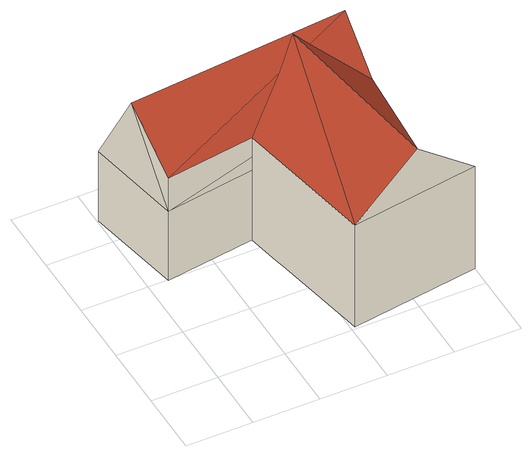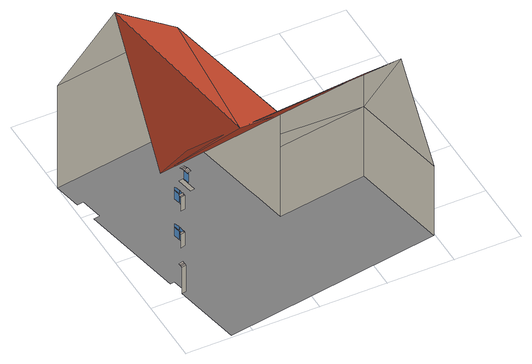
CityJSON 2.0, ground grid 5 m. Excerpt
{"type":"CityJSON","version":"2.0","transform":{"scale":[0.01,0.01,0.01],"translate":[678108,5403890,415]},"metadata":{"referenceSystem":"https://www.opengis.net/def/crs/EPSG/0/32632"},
"CityObjects":{
"building1":{"type":"Building","attributes":{"measuredHeight":13.19},"geometry":[{"type":"MultiSurface","lod":"3","boundaries":[[[0,1,2]],[[2,1,3]],[[2,3,4,5,6,7]],[[7,6,8,9,2]],[[10,0,2,11]],[[11,2,9]],[[0,12,1]],[[13,10,11,9,8,14,15,16,17]],[[13,18,10]],[[18,13,19]],[[20,12,0,10]],[[21,13,17,22]],[[19,13,21]],[[5,23,24,25,26,27,28,29,30,31,22,17,16,15,14,8,6]],[[19,20,18]],[[32,33,34,35,36,37,38,39,40]],[[41,42,43,44,45,46,47,48,49]],[[50,51,52,53]],[[54,55,56,57]],[[58,59,60,61]],[[62,63,64,65]],[[66,67,68,69,70,71,72,73,74]],[[75,76,77,78,79,80,81,82,83]],[[84,85,86,87,88,89,90,91,92]],[[93,94,95,96]],[[97,98,99,100]],[[101,102,103,104]],[[105,97,100,106]],[[107,108,109,110]],[[111,101,104,112]],[[113,114,115,116]],[[117,105,106,118]],[[119,107,110,120]],[[121,113,116,122]],[[123,111,112,124]],[[24,123,124,25]],[[125,121,122,126]],[[127,125,126,128]],[[129,127,128,130]],[[131,132,133,134]],[[135,129,130,136]],[[137,135,136,138]]],"semantics":{"surfaces":[{"type":"WallSurface"},{"type":"RoofSurface","klumMaterialClass":"Ceramic","klumMaterialIndex":"D201","materialUncertainty":0.3},{"type":"GroundSurface"},{"type":"Window","@cityeditor:layer":"Unclassified.LoD3","frameMaterialClass":"Plastic","paneMaterialClass":"Glass","frameMaterialUncertainty":0.3},{"type":"OuterCeilingSurface"},{"type":"WallSurface","klumMaterialClass":"Plaster","klumMaterialIndex":"I101","materialUncertainty":0.3},{"type":"OuterFloorSurface"}],"values":[0,0,0,0,0,0,1,0,1,1,1,0,0,2,1,3,3,3,3,3,3,3,3,3,3,4,4,4,4,4,4,0,0,4,4,5,4,4,4,6,4,4]}}]}
},
"vertices":[
[150,992,971],[70,1370,1376],[150,992,680],[8,1726,680],[8,1726,119],[8,1726,61],[150,992,61],[150,992,352],[821,1093,61],[821,1093,680],[821,1093,971],[821,1093,799],[1737,1519,1380],[1029,18,971],[870,841,61],[884,771,61],[1008,129,61],[1029,18,61],[1326,1482,1378],[1535,94,1378],[1791,1240,971],[1999,164,971],[1999,164,61],[1649,1975,61],[1748,1463,61],[1716,1457,61],[1739,1337,61],[1771,1343,61],[1926,544,61],[1877,535,61],[1910,362,61],[1959,371,61],[1739,1336,884],[1730,1382,884],[1730,1382,915],[1731,1377,915],[1733,1368,914],[1735,1358,912],[1736,1349,909],[1738,1340,906],[1739,1336,904],[1739,1336,555],[1730,1382,555],[1730,1382,587],[1731,1377,587],[1733,1368,586],[1735,1358,584],[1736,1349,581],[1738,1340,578],[1739,1336,576],[1739,1336,801],[1730,1382,801],[1730,1382,874],[1739,1336,874],[1739,1336,473],[1730,1382,473],[1730,1382,545],[1739,1336,545],[1720,1437,874],[1728,1391,874],[1728,1391,801],[1720,1437,801],[1720,1437,545],[1728,1391,545],[1728,1391,473],[1720,1437,473],[1727,1396,915],[1728,1391,915],[1728,1391,884],[1720,1437,884],[1720,1437,904],[1720,1433,906],[1722,1424,909],[1724,1414,912],[1726,1405,914],[1727,1396,587],[1728,1391,587],[1728,1391,555],[1720,1437,555],[1720,1437,576],[1720,1433,578],[1722,1424,581],[1724,1414,584],[1726,1405,586],[1720,1437,1135],[1711,1482,1135],[1711,1482,1167],[1712,1478,1167],[1714,1468,1166],[1715,1459,1164],[1717,1450,1161],[1719,1440,1157],[1720,1437,1156],[1720,1437,1053],[1711,1482,1053],[1711,1482,1125],[1720,1437,1125],[1752,1443,915],[1754,1433,919],[1721,1427,919],[1720,1437,915],[1752,1443,303],[1754,1433,306],[1721,1427,306],[1719,1437,303],[1750,1453,910],[1718,1446,910],[1750,1453,582],[1752,1443,587],[1720,1437,587],[1718,1446,582],[1750,1453,299],[1718,1447,299],[1750,1453,1170],[1752,1443,1167],[1720,1437,1167],[1718,1446,1170],[1750,1453,791],[1718,1446,791],[1750,1453,463],[1718,1446,463],[1748,1463,1173],[1716,1457,1173],[1748,1463,295],[1716,1457,295],[1746,1473,1175],[1714,1467,1175],[1744,1483,1177],[1712,1477,1177],[1742,1493,1177],[1710,1487,1177],[1754,1433,1043],[1731,1553,1043],[1698,1547,1043],[1721,1427,1043],[1740,1503,1177],[1708,1497,1177],[1738,1513,1175],[1706,1507,1175]
]}
